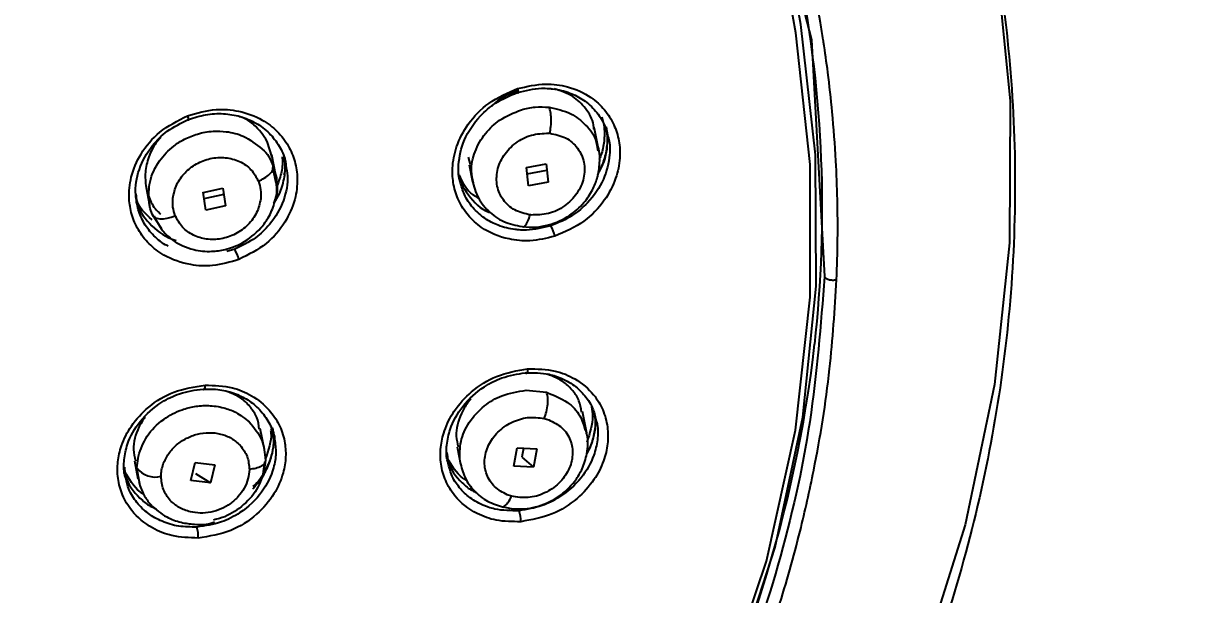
# Model space of a CAD drawing. Header units: millimetres. Extents: x 13235 to 13829, y -4257 to -3417.
# Drawn here: x 13462.45 to 13469.75, y -3762.68 to -3759.16 of the extents above; entities that cross this region are included whole.
import ezdxf

# ---------------------------------------------------------------- set-up
doc = ezdxf.new("R2010")
doc.units = ezdxf.units.MM
doc.header["$LTSCALE"] = 0.1
doc.layers.get('0').update_dxf_attribs({"lineweight": 15})
doc.layers.add('DIM', color=3, linetype='Continuous', lineweight=9)
doc.styles.add('ARIAL', font='arial.ttf')
doc.dimstyles.new('사본 ISO-25', dxfattribs={"dimtxt": 4, "dimasz": 3.5, "dimexe": 0.5, "dimexo": 0.625, "dimgap": 1.5, "dimtad": 1, "dimtih": 1, "dimtoh": 1, "dimdec": 1, "dimlfac": 4, "dimdsep": 46, "dimtxsty": 'ARIAL', "dimcen": 0, "dimclrd": 3, "dimclre": 3, "dimclrt": 3, "dimadec": 1, "dimazin": 0, "dimtfac": 1, "dimtdec": 1, "dimtmove": 0, "dimatfit": 3, "dimfxl": 1.25, "dimtfill": 1, "dimarcsym": 0})

# ---------------------------------------------------------------- blocks, each defined once
blk = doc.blocks.new('*D105')
at = {"layer": 'Defpoints', "color": 0, "transparency": 16777216}
for p in [(13444.4854, -3661.5441), (13548.0252, -4163.6001), (13562.3197, -4163.6001)]:
    blk.add_point(p, dxfattribs=at)
at = {"layer": 'DIM', "color": 3, "lineweight": -2, "transparency": 16777216}
for p, q in [((13445.1104, -3661.5441), (13562.8197, -3661.5441)), ((13562.3197, -3665.0441), (13562.3197, -3909.6312)), ((13562.3197, -4160.1001), (13562.3197, -3917.8754)), ((13548.6502, -4163.6001), (13562.8197, -4163.6001))]:
    blk.add_line(p, q, dxfattribs=at)
at = {"layer": 'DIM', "color": 3, "transparency": 16777216}
for points in [[(13561.7364, -3665.0441), (13562.903, -3665.0441), (13562.3197, -3661.5441)], [(13561.7364, -4160.1001), (13562.903, -4160.1001), (13562.3197, -4163.6001)]]:
    blk.add_solid(points, dxfattribs=at)
at = {"layer": 'DIM', "color": 3, "transparency": 16777216, "insert": (13562.3197, -3913.7533), "char_height": 4, "attachment_point": 5, "style": 'ARIAL', "bg_fill": 3, "box_fill_scale": 1.1, "bg_fill_color": 256, "bg_fill_true_color": 13158600, "bg_fill_transparency": 0}
blk.add_mtext('(2280)', dxfattribs=at)

msp = doc.modelspace()

# ---------------------------------------------------------------- linework, layer by layer
at = {"linetype": 'Continuous', "lineweight": 25}
for p, q in [((13467.2347, -3758.9736), (13467.3091, -3759.2644)), ((13467.3091, -3759.2644), (13467.3894, -3760.7237)), ((13465.9669, -3759.803), (13465.9715, -3759.8229)), ((13465.696, -3759.8402), (13465.6894, -3759.8397)), ((13465.9975, -3759.9468), (13465.9713, -3759.8129)), ((13463.9856, -3759.9866), (13463.955, -3759.8903)), ((13465.9835, -3759.9013), (13465.992, -3759.9478)), ((13464.0083, -3760.1012), (13463.9832, -3759.9727)), ((13465.1938, -3759.9881), (13465.2046, -3760.0327)), ((13465.5526, -3760.0521), (13465.6745, -3760.0285)), ((13465.6745, -3760.0285), (13465.686, -3760.1408)), ((13464.0093, -3760.1468), (13463.9886, -3760.0513)), ((13463.9916, -3760.0441), (13464.0107, -3760.1148)), ((13465.1994, -3760.0339), (13465.2199, -3760.1392)), ((13465.5643, -3760.1643), (13465.5528, -3760.0521)), ((13465.5567, -3760.0902), (13465.6784, -3760.0667)), ((13463.2076, -3760.1751), (13463.2287, -3760.2831)), ((13465.686, -3760.1408), (13465.5641, -3760.1643)), ((13463.5762, -3760.3142), (13463.5595, -3760.204)), ((13463.5596, -3760.2044), (13463.6815, -3760.1784)), ((13463.5652, -3760.2415), (13463.6891, -3760.2151)), ((13463.6813, -3760.178), (13463.698, -3760.2883)), ((13463.2335, -3760.3039), (13463.2263, -3760.269)), ((13463.2454, -3760.3397), (13463.2335, -3760.3039)), ((13463.6981, -3760.2882), (13463.5762, -3760.3142)), ((13463.3026, -3760.4276), (13463.2454, -3760.3397)), ((13463.257, -3760.3512), (13463.2602, -3760.358)), ((13463.7546, -3760.5548), (13463.7054, -3760.5683)), ((13465.5507, -3761.4247), (13465.6755, -3761.4372)), ((13465.9239, -3761.6897), (13465.8975, -3761.5547)), ((13465.662, -3761.5985), (13465.6897, -3761.6067)), ((13463.9373, -3761.7896), (13463.9119, -3761.6593)), ((13465.1253, -3761.774), (13465.1462, -3761.8812)), ((13465.475, -3761.8917), (13465.496, -3761.7795)), ((13465.4956, -3761.7795), (13465.6165, -3761.7854)), ((13463.1513, -3761.9037), (13463.1604, -3761.8303)), ((13465.5334, -3761.7813), (13465.523, -3761.8366)), ((13465.523, -3761.8366), (13465.5954, -3761.8977)), ((13465.6164, -3761.7853), (13465.5954, -3761.8977)), ((13463.136, -3761.8602), (13463.1575, -3761.9704)), ((13463.1719, -3762.0147), (13463.1513, -3761.9037)), ((13463.4842, -3761.9817), (13463.5106, -3761.8702)), ((13463.5105, -3761.8703), (13463.631, -3761.8835)), ((13463.631, -3761.8835), (13463.6047, -3761.995)), ((13463.9285, -3761.9418), (13463.9405, -3761.8648)), ((13463.9432, -3761.8546), (13463.9341, -3761.928)), ((13465.5955, -3761.8977), (13465.4747, -3761.8917)), ((13463.6047, -3761.995), (13463.4842, -3761.9817)), ((13463.513, -3761.937), (13463.6047, -3761.995)), ((13465.4606, -3762.0778), (13465.4337, -3762.0689))]:
    msp.add_line(p, q, dxfattribs=at)
at = {"linetype": 'Continuous', "lineweight": 25, "flags": 128}
for points in [[(13468.3862, -3758.4221), (13468.4473, -3758.774), (13468.5336, -3759.6417), (13468.5304, -3760.5161), (13468.4379, -3761.3896), (13468.2567, -3762.2546), (13467.9885, -3763.1037), (13467.6356, -3763.9294), (13467.201, -3764.7247), (13466.6886, -3765.4826), (13466.1026, -3766.1967), (13465.4483, -3766.8606), (13464.7312, -3767.4687), (13463.9577, -3768.0157)], [(13466.8311, -3763.1772), (13467.0859, -3762.3921), (13467.2557, -3761.5912), (13467.339, -3760.7819), (13467.3349, -3759.9722), (13467.2435, -3759.1698), (13467.2101, -3758.9867)], [(13458.4906, -3768.9608), (13459.3895, -3768.8685), (13460.2773, -3768.6955), (13461.1452, -3768.4437), (13461.9845, -3768.1154), (13462.7869, -3767.7139), (13463.5444, -3767.2433), (13464.2495, -3766.7082), (13464.8952, -3766.1139), (13465.475, -3765.4664), (13465.9832, -3764.772), (13466.4148, -3764.0377), (13466.7655, -3763.2707), (13467.0317, -3762.4788), (13467.2109, -3761.6697), (13467.3012, -3760.8515), (13467.3017, -3760.0323), (13467.2125, -3759.2203), (13467.1749, -3759.0122)], [(13465.4973, -3759.5646), (13465.4991, -3759.5727), (13465.5005, -3759.5797), (13465.5012, -3759.5855), (13465.5013, -3759.5897), (13465.5008, -3759.5922), (13465.4997, -3759.593), (13465.498, -3759.5919), (13465.4959, -3759.5891)], [(13463.4622, -3759.7325), (13463.4649, -3759.7404), (13463.4672, -3759.7472), (13463.4688, -3759.7527), (13463.4699, -3759.7567), (13463.4702, -3759.7591), (13463.4699, -3759.7597), (13463.4689, -3759.7585), (13463.4672, -3759.7557)], [(13463.2454, -3760.3397), (13463.2503, -3760.3504), (13463.2602, -3760.3587), (13463.2747, -3760.3644), (13463.293, -3760.3671), (13463.3144, -3760.3667), (13463.3379, -3760.3634), (13463.3625, -3760.3571), (13463.3872, -3760.3482)], [(13465.5596, -3761.2923), (13465.559, -3761.3006), (13465.5579, -3761.3079), (13465.5564, -3761.3137), (13465.5545, -3761.3179), (13465.5524, -3761.3203), (13465.5501, -3761.3209), (13465.5476, -3761.3195), (13465.5452, -3761.3163)], [(13463.5709, -3761.3929), (13463.5703, -3761.4012), (13463.5694, -3761.4084), (13463.5681, -3761.4142), (13463.5665, -3761.4184), (13463.5647, -3761.4208), (13463.5628, -3761.4213), (13463.5607, -3761.42), (13463.5587, -3761.4168)]]:
    msp.add_lwpolyline(points, dxfattribs=at)
at = {"linetype": 'Continuous', "lineweight": 25}
for centre, radius, start, end in [((13459.8575, -3760.3018), 7.5184, 353.59292, 11.02694), ((13465.4717, -3760.533), 0.2622, 12.83668, 27.8194), ((13463.1876, -3760.8233), 0.6274, 19.10732, 25.33181), ((13459.3934, -3760.2312), 7.9874, 331.26803, 353.46085), ((13463.2649, -3761.816), 0.1435, 217.64438, 284.14876), ((13465.3717, -3762.223), 0.1461, 355.29893, 22.41734), ((13463.3563, -3762.3225), 0.1728, 355.59055, 18.39382)]:
    msp.add_arc(centre, radius, start, end, dxfattribs=at)
for points, knots in [([(13458.6223, -3751.1134), (13459.0734, -3751.1289), (13459.9835, -3751.1602), (13461.4299, -3751.436), (13462.9389, -3751.9375), (13464.4196, -3752.7205), (13465.7373, -3753.7323), (13466.8307, -3754.9264), (13467.6887, -3756.2911), (13468.2715, -3757.7628), (13468.573, -3759.3263), (13468.5795, -3760.9096), (13468.2906, -3762.4955), (13467.72, -3764.0119), (13466.8734, -3765.442), (13465.79, -3766.7204), (13464.4809, -3767.8323), (13463.0067, -3768.7289), (13461.3832, -3769.3954), (13459.6451, -3769.8351), (13458.4405, -3769.8919), (13457.8264, -3769.9208)], [0, 0, 0, 0, 0.041773, 0.084286, 0.13721, 0.19167, 0.244595, 0.299054, 0.351979, 0.406439, 0.459364, 0.513823, 0.566748, 0.621208, 0.674132, 0.728592, 0.781517, 0.835976, 0.888901, 0.94336, 1, 1, 1, 1]), ([(13467.384, -3759.2786), (13467.3833, -3759.2737), (13467.3772, -3759.2339), (13467.3555, -3759.1003), (13467.3232, -3758.9288), (13467.283, -3758.7439), (13467.2483, -3758.5978), (13467.206, -3758.4347), (13467.1548, -3758.2549), (13467.0934, -3758.059), (13467.0278, -3757.8688), (13466.9383, -3757.6299), (13466.7991, -3757.2958), (13466.5851, -3756.8578), (13466.3347, -3756.4262), (13466.077, -3756.0381), (13465.8106, -3755.68), (13465.5237, -3755.3381), (13465.2229, -3755.0174), (13464.9155, -3754.7213), (13464.5753, -3754.4267), (13464.2124, -3754.1458), (13463.8392, -3753.8875), (13463.4661, -3753.6564), (13463.0157, -3753.4066), (13462.524, -3753.1722), (13462.0355, -3752.9774), (13461.5656, -3752.8164), (13461.1129, -3752.6838), (13460.7692, -3752.6104), (13460.6222, -3752.579)], [0, 0, 0, 0, 0.001503, 0.012329, 0.041497, 0.054963, 0.070301, 0.087509, 0.106589, 0.127541, 0.150364, 0.168126, 0.205515, 0.260848, 0.316464, 0.35682, 0.401597, 0.450794, 0.490525, 0.532749, 0.577464, 0.623427, 0.667559, 0.710077, 0.75098, 0.816516, 0.866567, 0.901127, 0.957715, 1, 1, 1, 1]), ([(13467.4641, -3760.7428), (13467.4669, -3760.6596), (13467.4723, -3760.495), (13467.4702, -3760.2506), (13467.4602, -3759.9888), (13467.4405, -3759.7274), (13467.4138, -3759.4836), (13467.393, -3759.3407), (13467.384, -3759.2786)], [0, 0, 0, 0, 0.169505, 0.335665, 0.498482, 0.704434, 0.871607, 1, 1, 1, 1]), ([(13465.7273, -3760.4747), (13465.6761, -3760.487), (13465.5811, -3760.5096), (13465.4224, -3760.4947), (13465.2891, -3760.4391), (13465.1899, -3760.3491), (13465.1317, -3760.2583), (13465.0997, -3760.1587), (13465.092, -3760.0457), (13465.1168, -3759.9161), (13465.1903, -3759.7753), (13465.3182, -3759.6417), (13465.4357, -3759.5911), (13465.4973, -3759.5646)], [0, 0, 0, 0, 0.095996, 0.177913, 0.298894, 0.374666, 0.447729, 0.518075, 0.585697, 0.672417, 0.770398, 0.879589, 1, 1, 1, 1]), ([(13465.1434, -3760.1365), (13465.1426, -3760.1339), (13465.1319, -3760.1024), (13465.1316, -3760.0151), (13465.1614, -3759.8748), (13465.2501, -3759.7439), (13465.3656, -3759.6437), (13465.4494, -3759.6086), (13465.4959, -3759.5891)], [0, 0, 0, 0, 0.012573, 0.15325, 0.382791, 0.629767, 0.794644, 1, 1, 1, 1]), ([(13465.498, -3759.5783), (13465.4477, -3759.5978), (13465.3871, -3759.6213), (13465.3441, -3759.6678), (13465.3367, -3759.6757)], [0, 0, 0, 0, 0.829444, 1, 1, 1, 1]), ([(13465.4959, -3759.5891), (13465.5459, -3759.5768), (13465.6109, -3759.561), (13465.6833, -3759.563), (13465.7428, -3759.5683), (13465.8182, -3759.5868), (13465.9087, -3759.6339), (13465.9812, -3759.6998), (13466.0345, -3759.7805), (13466.0502, -3759.8416), (13466.0576, -3759.8706)], [0, 0, 0, 0, 0.201159, 0.260848, 0.293028, 0.445835, 0.580687, 0.727499, 0.870339, 1, 1, 1, 1]), ([(13465.4973, -3759.5646), (13465.5554, -3759.5514), (13465.6598, -3759.5276), (13465.8173, -3759.55), (13465.9424, -3759.6062), (13466.036, -3759.6917), (13466.0942, -3759.7839), (13466.1262, -3759.8858), (13466.1321, -3759.9985), (13466.1062, -3760.1257), (13466.0345, -3760.2628), (13465.9079, -3760.3966), (13465.7897, -3760.4477), (13465.7273, -3760.4747)], [0, 0, 0, 0, 0.108634, 0.194831, 0.299323, 0.375934, 0.450142, 0.520765, 0.591343, 0.67352, 0.769042, 0.877862, 1, 1, 1, 1]), ([(13465.968, -3759.8143), (13465.9674, -3759.8057), (13465.9641, -3759.7584), (13465.9201, -3759.6859), (13465.8393, -3759.6042), (13465.7634, -3759.5788), (13465.7232, -3759.5653)], [0, 0, 0, 0, 0.068584, 0.376858, 0.670371, 1, 1, 1, 1]), ([(13463.7804, -3760.6179), (13463.7264, -3760.6339), (13463.6279, -3760.663), (13463.4658, -3760.6545), (13463.3294, -3760.6065), (13463.2237, -3760.5252), (13463.157, -3760.4386), (13463.1164, -3760.3433), (13463.0981, -3760.2333), (13463.1106, -3760.1042), (13463.1718, -3759.9599), (13463.2885, -3759.8198), (13463.4025, -3759.7625), (13463.4622, -3759.7325)], [0, 0, 0, 0, 0.10183, 0.185756, 0.299282, 0.376121, 0.449336, 0.518921, 0.584868, 0.672574, 0.771018, 0.880155, 1, 1, 1, 1]), ([(13463.4622, -3759.7325), (13463.5212, -3759.7155), (13463.6265, -3759.6852), (13463.7877, -3759.6992), (13463.917, -3759.7473), (13464.0191, -3759.8249), (13464.0865, -3759.9133), (13464.1285, -3760.013), (13464.1448, -3760.1258), (13464.1292, -3760.2551), (13464.0669, -3760.3957), (13463.9512, -3760.5323), (13463.8391, -3760.5885), (13463.7804, -3760.6179)], [0, 0, 0, 0, 0.111002, 0.1978761, 0.2985971, 0.3747821, 0.4510727, 0.5219089, 0.5927112, 0.6783861, 0.7748342, 0.8820289, 1, 1, 1, 1]), ([(13463.4672, -3759.7557), (13463.5029, -3759.7441), (13463.5741, -3759.721), (13463.6843, -3759.7159), (13463.7902, -3759.733), (13463.8873, -3759.774), (13463.9699, -3759.8363), (13464.0299, -3759.9162), (13464.063, -3759.9848), (13464.068, -3760.0268), (13464.0692, -3760.0364)], [0, 0, 0, 0, 0.138111, 0.276231, 0.411837, 0.549913, 0.690853, 0.827732, 0.960662, 1, 1, 1, 1]), ([(13463.955, -3759.8903), (13463.93, -3759.8535), (13463.8915, -3759.7966), (13463.8235, -3759.7506), (13463.7891, -3759.7388), (13463.7786, -3759.7352)], [0, 0, 0, 0, 0.560292, 0.866275, 1, 1, 1, 1]), ([(13465.2269, -3760.1483), (13465.2209, -3760.1233), (13465.206, -3760.0604), (13465.2303, -3759.9505), (13465.2916, -3759.842), (13465.3902, -3759.7473), (13465.4742, -3759.7137), (13465.5208, -3759.695)], [0, 0, 0, 0, 0.137645, 0.346651, 0.567088, 0.759414, 1, 1, 1, 1]), ([(13465.5208, -3759.695), (13465.5492, -3759.6881), (13465.6061, -3759.6745), (13465.663, -3759.678), (13465.6914, -3759.6797)], [0, 0, 0, 0, 0.499996, 1, 1, 1, 1]), ([(13465.696, -3759.8402), (13465.6985, -3759.8262), (13465.7038, -3759.7967), (13465.7054, -3759.7488), (13465.7016, -3759.7056), (13465.6948, -3759.6882), (13465.6914, -3759.6797)], [0, 0, 0, 0, 0.2328691, 0.488867, 0.7510531, 1, 1, 1, 1]), ([(13465.6914, -3759.6797), (13465.738, -3759.6898), (13465.8245, -3759.7085), (13465.9217, -3759.7881), (13465.9755, -3759.8551), (13465.983, -3759.8984), (13465.9835, -3759.9013)], [0, 0, 0, 0, 0.3505212, 0.6510981, 0.9763955, 1, 1, 1, 1]), ([(13466.0166, -3759.7379), (13466.0224, -3759.7598), (13466.0352, -3759.8087), (13466.0324, -3759.8898), (13466.021, -3759.9573), (13466.0043, -3759.9935), (13466.0003, -3760.0022)], [0, 0, 0, 0, 0.257177, 0.577108, 0.897814, 1, 1, 1, 1]), ([(13463.159, -3760.3102), (13463.1524, -3760.2803), (13463.1347, -3760.2001), (13463.1569, -3760.0592), (13463.2323, -3759.9243), (13463.3395, -3759.8179), (13463.4226, -3759.7774), (13463.4672, -3759.7557)], [0, 0, 0, 0, 0.141122, 0.378266, 0.618817, 0.795179, 1, 1, 1, 1]), ([(13465.9913, -3760.0959), (13466.0048, -3760.0692), (13466.0325, -3760.0144), (13466.0509, -3759.9267), (13466.0548, -3759.8535), (13466.0454, -3759.8132), (13466.0424, -3759.8005)], [0, 0, 0, 0, 0.2804907, 0.5759551, 0.866489, 1, 1, 1, 1]), ([(13466.0446, -3759.8), (13466.0483, -3759.8388), (13466.0564, -3759.9239), (13466.0296, -3760.0268), (13465.9964, -3760.0778), (13465.9935, -3760.0822)], [0, 0, 0, 0, 0.433448, 0.950889, 1, 1, 1, 1]), ([(13463.298, -3759.8671), (13463.2904, -3759.8749), (13463.2598, -3759.9061), (13463.2259, -3759.9755), (13463.1986, -3760.0682), (13463.2031, -3760.1307), (13463.2053, -3760.1616)], [0, 0, 0, 0, 0.097704, 0.391564, 0.699391, 1, 1, 1, 1]), ([(13463.2263, -3760.269), (13463.2247, -3760.2254), (13463.2215, -3760.1362), (13463.2809, -3760.0119), (13463.3624, -3759.9265), (13463.4453, -3759.8736), (13463.5274, -3759.8404), (13463.616, -3759.8248), (13463.7125, -3759.8282), (13463.8223, -3759.8557), (13463.8855, -3759.9074), (13463.9215, -3759.9369)], [0, 0, 0, 0, 0.138234, 0.283199, 0.408352, 0.484175, 0.568686, 0.664622, 0.7443, 0.854485, 1, 1, 1, 1]), ([(13465.5745, -3760.3434), (13465.5416, -3760.3357), (13465.4765, -3760.3203), (13465.4045, -3760.2543), (13465.3659, -3760.1673), (13465.3673, -3760.0687), (13465.4082, -3759.9737), (13465.4827, -3759.8962), (13465.582, -3759.844), (13465.6534, -3759.8411), (13465.6894, -3759.8397)], [0, 0, 0, 0, 0.1252615, 0.2486469, 0.3721478, 0.4958125, 0.6191131, 0.7432057, 0.8705671, 1, 1, 1, 1]), ([(13465.696, -3759.8402), (13465.73, -3759.8473), (13465.7977, -3759.8613), (13465.8728, -3759.928), (13465.9128, -3760.0167), (13465.9112, -3760.1174), (13465.8682, -3760.2146), (13465.7903, -3760.2927), (13465.6883, -3760.3429), (13465.6167, -3760.3437), (13465.5809, -3760.3441)], [0, 0, 0, 0, 0.126075, 0.250713, 0.374166, 0.497369, 0.621398, 0.746857, 0.873516, 1, 1, 1, 1]), ([(13466.0576, -3759.8706), (13466.0583, -3759.8727), (13466.0685, -3759.9044), (13466.067, -3759.9912), (13466.0353, -3760.1304), (13465.9464, -3760.2588), (13465.8319, -3760.357), (13465.7493, -3760.3915), (13465.7035, -3760.4106)], [0, 0, 0, 0, 0.010078, 0.154961, 0.384056, 0.630731, 0.795336, 1, 1, 1, 1]), ([(13463.9215, -3759.9369), (13463.922, -3759.9372), (13463.9583, -3759.962), (13463.975, -3760.0033), (13463.9916, -3760.0441)], [0, 0, 0, 0, 0.013907, 1, 1, 1, 1]), ([(13465.5283, -3760.4154), (13465.5556, -3760.4175), (13465.6086, -3760.4215), (13465.7089, -3760.4036), (13465.8149, -3760.356), (13465.9053, -3760.2757), (13465.9598, -3760.1942), (13465.9931, -3760.111), (13466.0059, -3760.0169), (13466.0047, -3759.9403), (13465.9849, -3759.9046), (13465.9832, -3759.9016)], [0, 0, 0, 0, 0.102862, 0.199704, 0.371561, 0.515503, 0.631887, 0.730561, 0.8474, 0.987285, 1, 1, 1, 1]), ([(13463.3728, -3760.2403), (13463.3789, -3760.2117), (13463.3909, -3760.1553), (13463.4444, -3760.0813), (13463.5164, -3760.0252), (13463.6036, -3759.9916), (13463.6973, -3759.9855), (13463.7857, -3760.0096), (13463.8596, -3760.0603), (13463.8865, -3760.1106), (13463.8999, -3760.1357)], [0, 0, 0, 0, 0.125392, 0.247118, 0.36741, 0.489931, 0.617011, 0.745334, 0.872976, 1, 1, 1, 1]), ([(13463.9978, -3760.2712), (13464.0091, -3760.2524), (13464.0375, -3760.2049), (13464.0606, -3760.1215), (13464.0697, -3760.0374), (13464.0598, -3759.9877), (13464.0559, -3759.968)], [0, 0, 0, 0, 0.1991747, 0.5026681, 0.8035381, 1, 1, 1, 1]), ([(13464.0463, -3759.9851), (13464.047, -3759.9906), (13464.0514, -3760.0244), (13464.0423, -3760.0891), (13464.0222, -3760.1454), (13464.0122, -3760.1736)], [0, 0, 0, 0, 0.0874511, 0.5432563, 1, 1, 1, 1]), ([(13464.0598, -3759.993), (13464.0644, -3760.0176), (13464.0705, -3760.0506), (13464.0601, -3760.0871), (13464.0574, -3760.0964)], [0, 0, 0, 0, 0.744145, 1, 1, 1, 1]), ([(13464.0692, -3760.0364), (13464.0732, -3760.058), (13464.0864, -3760.1287), (13464.0615, -3760.2596), (13463.9858, -3760.391), (13463.8789, -3760.4945), (13463.7986, -3760.5335), (13463.7546, -3760.5548)], [0, 0, 0, 0, 0.107132, 0.3504879, 0.6099244, 0.7863586, 1, 1, 1, 1]), ([(13463.8999, -3760.1357), (13463.9126, -3760.1297), (13463.9391, -3760.1172), (13463.9707, -3760.0923), (13463.9912, -3760.0661), (13463.9914, -3760.0513), (13463.9916, -3760.0441)], [0, 0, 0, 0, 0.233277, 0.488311, 0.749782, 1, 1, 1, 1]), ([(13465.1311, -3760.0701), (13465.1311, -3760.073), (13465.1311, -3760.1293), (13465.1951, -3760.2233), (13465.2677, -3760.3116), (13465.3254, -3760.3269), (13465.3275, -3760.3275)], [0, 0, 0, 0, 0.0248588, 0.485469, 0.9816436, 1, 1, 1, 1]), ([(13465.2583, -3760.2412), (13465.2389, -3760.2298), (13465.1826, -3760.1968), (13465.1569, -3760.1372), (13465.1401, -3760.0982)], [0, 0, 0, 0, 0.344926, 1, 1, 1, 1]), ([(13463.2053, -3760.1616), (13463.2122, -3760.19), (13463.2262, -3760.2475), (13463.261, -3760.3074), (13463.2906, -3760.3324), (13463.2973, -3760.338)], [0, 0, 0, 0, 0.4315874, 0.8728391, 1, 1, 1, 1]), ([(13463.2609, -3760.3591), (13463.2758, -3760.3874), (13463.3039, -3760.4406), (13463.3838, -3760.5135), (13463.4882, -3760.5615), (13463.6024, -3760.572), (13463.7036, -3760.5576), (13463.8121, -3760.5162), (13463.906, -3760.4418), (13463.9713, -3760.35), (13464.0049, -3760.2601), (13464.019, -3760.188), (13464.0103, -3760.151), (13464.0093, -3760.1468)], [0, 0, 0, 0, 0.092865, 0.174779, 0.308706, 0.409881, 0.485211, 0.584081, 0.71857, 0.799295, 0.88888, 0.987457, 1, 1, 1, 1]), ([(13463.8999, -3760.1357), (13463.9056, -3760.1531), (13463.9169, -3760.1878), (13463.9152, -3760.2251), (13463.9143, -3760.2437)], [0, 0, 0, 0, 0.499962, 1, 1, 1, 1]), ([(13464.0107, -3760.1148), (13464.0156, -3760.1591), (13464.0216, -3760.2126), (13463.9973, -3760.2617), (13463.9932, -3760.2702)], [0, 0, 0, 0, 0.828537, 1, 1, 1, 1]), ([(13465.7035, -3760.4106), (13465.6529, -3760.423), (13465.5872, -3760.439), (13465.514, -3760.4367), (13465.4549, -3760.4311), (13465.3805, -3760.4125), (13465.2913, -3760.3661), (13465.2198, -3760.3016), (13465.1671, -3760.2233), (13465.151, -3760.1643), (13465.1434, -3760.1365)], [0, 0, 0, 0, 0.205496, 0.266608, 0.2997, 0.451697, 0.586277, 0.732156, 0.874004, 1, 1, 1, 1]), ([(13465.2182, -3760.1296), (13465.2283, -3760.1671), (13465.2485, -3760.242), (13465.3239, -3760.3322), (13465.4232, -3760.3972), (13465.5018, -3760.4107), (13465.541, -3760.4174)], [0, 0, 0, 0, 0.251496, 0.50236, 0.751662, 1, 1, 1, 1]), ([(13463.2442, -3760.374), (13463.203, -3760.336), (13463.1575, -3760.2939), (13463.1456, -3760.236), (13463.1445, -3760.2305)], [0, 0, 0, 0, 0.9041517, 1, 1, 1, 1]), ([(13463.1454, -3760.2132), (13463.1465, -3760.2291), (13463.151, -3760.2982), (13463.2263, -3760.4028), (13463.3196, -3760.479), (13463.3843, -3760.498), (13463.3924, -3760.5004)], [0, 0, 0, 0, 0.118205, 0.512125, 0.939117, 1, 1, 1, 1]), ([(13463.3872, -3760.3482), (13463.3815, -3760.3309), (13463.3702, -3760.2962), (13463.3719, -3760.2589), (13463.3728, -3760.2403)], [0, 0, 0, 0, 0.499962, 1, 1, 1, 1]), ([(13463.9143, -3760.2437), (13463.9081, -3760.2727), (13463.8956, -3760.3309), (13463.8386, -3760.4075), (13463.7611, -3760.4645), (13463.6708, -3760.4948), (13463.5796, -3760.4968), (13463.4967, -3760.4715), (13463.4265, -3760.4221), (13463.4004, -3760.3731), (13463.3872, -3760.3482)], [0, 0, 0, 0, 0.12707, 0.254778, 0.383158, 0.509833, 0.632002, 0.752274, 0.874295, 1, 1, 1, 1]), ([(13463.343, -3760.5355), (13463.341, -3760.5346), (13463.307, -3760.5205), (13463.2551, -3760.4739), (13463.1924, -3760.3994), (13463.17, -3760.3396), (13463.159, -3760.3102)], [0, 0, 0, 0, 0.021494, 0.357399, 0.683484, 1, 1, 1, 1]), ([(13465.5338, -3760.4162), (13465.5345, -3760.4162), (13465.538, -3760.416), (13465.5448, -3760.4102), (13465.5535, -3760.3987), (13465.5642, -3760.3783), (13465.5704, -3760.3571), (13465.5745, -3760.3434)], [0, 0, 0, 0, 0.048779, 0.250052, 0.449925, 0.644056, 1, 1, 1, 1]), ([(13465.5809, -3760.3441), (13465.5798, -3760.344), (13465.5777, -3760.3438), (13465.5755, -3760.3435), (13465.5745, -3760.3434)], [0, 0, 0, 0, 0.500272, 1, 1, 1, 1]), ([(13457.9143, -3769.1133), (13458.1379, -3769.1089), (13458.6293, -3769.0992), (13459.3304, -3769.0213), (13460.0267, -3768.8978), (13460.7231, -3768.7269), (13461.5072, -3768.4719), (13462.3432, -3768.1149), (13463.1342, -3767.6853), (13463.8677, -3767.199), (13464.5375, -3766.6641), (13465.1666, -3766.0565), (13465.6663, -3765.4731), (13466.082, -3764.9007), (13466.4052, -3764.3803), (13466.6723, -3763.8695), (13466.9066, -3763.3425), (13467.0936, -3762.8264), (13467.2345, -3762.328), (13467.344, -3761.8367), (13467.4276, -3761.3193), (13467.4525, -3760.9264), (13467.4641, -3760.7428)], [0, 0, 0, 0, 0.0464086, 0.1019943, 0.1457751, 0.1926353, 0.2502527, 0.3164034, 0.3813084, 0.4380493, 0.5012503, 0.5626126, 0.6246974, 0.6667243, 0.7164237, 0.7588041, 0.7939083, 0.8444623, 0.8813604, 0.9103249, 0.9580831, 1, 1, 1, 1]), ([(13467.3894, -3760.7237), (13467.39, -3760.7255), (13467.3914, -3760.7292), (13467.3976, -3760.7343), (13467.4059, -3760.7385), (13467.4158, -3760.7417), (13467.427, -3760.7439), (13467.4393, -3760.745), (13467.4523, -3760.7448), (13467.4602, -3760.7435), (13467.4641, -3760.7428)], [0, 0, 0, 0, 0.130507, 0.259998, 0.384306, 0.500193, 0.615882, 0.740045, 0.869469, 1, 1, 1, 1]), ([(13465.5173, -3762.2349), (13465.466, -3762.2347), (13465.3709, -3762.2343), (13465.2268, -3762.1821), (13465.118, -3762.0962), (13465.0507, -3761.9849), (13465.022, -3761.8824), (13465.0203, -3761.7776), (13465.0451, -3761.6655), (13465.1048, -3761.545), (13465.2133, -3761.4251), (13465.3706, -3761.325), (13465.4946, -3761.3036), (13465.5596, -3761.2923)], [0, 0, 0, 0, 0.0960003, 0.177925, 0.298931, 0.3747016, 0.4477708, 0.5181301, 0.5857712, 0.67247, 0.7704316, 0.8796047, 1, 1, 1, 1]), ([(13465.0704, -3761.8756), (13465.0682, -3761.8686), (13465.057, -3761.833), (13465.059, -3761.761), (13465.0818, -3761.6471), (13465.1539, -3761.5155), (13465.2723, -3761.409), (13465.4084, -3761.3387), (13465.4964, -3761.3243), (13465.5452, -3761.3163)], [0, 0, 0, 0, 0.0295843, 0.1507824, 0.2758398, 0.4721507, 0.6833754, 0.82438, 1, 1, 1, 1]), ([(13465.5596, -3761.2923), (13465.6177, -3761.2932), (13465.7219, -3761.2948), (13465.8628, -3761.3539), (13465.9632, -3761.4382), (13466.0271, -3761.5435), (13466.0552, -3761.6474), (13466.0564, -3761.7549), (13466.03, -3761.8664), (13465.9699, -3761.9843), (13465.8642, -3762.101), (13465.708, -3762.2015), (13465.5833, -3762.2234), (13465.5173, -3762.2349)], [0, 0, 0, 0, 0.1086369, 0.19484, 0.2993489, 0.3748055, 0.4502098, 0.5208359, 0.5914169, 0.673582, 0.7690879, 0.877887, 1, 1, 1, 1]), ([(13465.5452, -3761.3163), (13465.5953, -3761.3163), (13465.6604, -3761.3162), (13465.7272, -3761.3353), (13465.7811, -3761.3546), (13465.8464, -3761.3906), (13465.9167, -3761.4583), (13465.9647, -3761.5332), (13465.9774, -3761.5904), (13465.983, -3761.6151)], [0, 0, 0, 0, 0.239542, 0.310626, 0.348954, 0.530926, 0.691516, 0.866343, 1, 1, 1, 1]), ([(13465.8911, -3761.5596), (13465.8878, -3761.5354), (13465.8812, -3761.487), (13465.8395, -3761.4268), (13465.779, -3761.3642), (13465.7175, -3761.3401), (13465.6804, -3761.3255)], [0, 0, 0, 0, 0.216784, 0.432009, 0.657495, 1, 1, 1, 1]), ([(13463.5286, -3762.3357), (13463.4738, -3762.3341), (13463.3737, -3762.3312), (13463.2301, -3762.2724), (13463.1245, -3762.1842), (13463.0592, -3762.0738), (13463.031, -3761.9703), (13463.0299, -3761.8667), (13463.0545, -3761.7561), (13463.1141, -3761.6371), (13463.2233, -3761.5189), (13463.3812, -3761.4218), (13463.5057, -3761.4028), (13463.5709, -3761.3929)], [0, 0, 0, 0, 0.10187, 0.185789, 0.299164, 0.376111, 0.44943, 0.519115, 0.585159, 0.672734, 0.771086, 0.88017, 1, 1, 1, 1]), ([(13463.5709, -3761.3929), (13463.6285, -3761.3948), (13463.7308, -3761.3983), (13463.8665, -3761.4564), (13463.9645, -3761.5354), (13464.0309, -3761.6339), (13464.064, -3761.7332), (13464.0717, -3761.835), (13464.0541, -3761.9465), (13463.9995, -3762.0717), (13463.8905, -3762.1988), (13463.7275, -3762.3044), (13463.597, -3762.325), (13463.5286, -3762.3357)], [0, 0, 0, 0, 0.1068171, 0.1900325, 0.2851037, 0.3592953, 0.4335676, 0.5001233, 0.5665793, 0.6576897, 0.7603182, 0.8744114, 1, 1, 1, 1]), ([(13463.082, -3761.9662), (13463.0798, -3761.959), (13463.0687, -3761.9232), (13463.0705, -3761.8516), (13463.0931, -3761.7383), (13463.165, -3761.6084), (13463.2842, -3761.5037), (13463.4212, -3761.4361), (13463.51, -3761.4236), (13463.5587, -3761.4168)], [0, 0, 0, 0, 0.030071, 0.150543, 0.275422, 0.472815, 0.683248, 0.826099, 1, 1, 1, 1]), ([(13463.5587, -3761.4168), (13463.5935, -3761.4168), (13463.6632, -3761.4168), (13463.7607, -3761.4435), (13463.8472, -3761.4883), (13463.9201, -3761.5518), (13463.9712, -3761.6312), (13463.9976, -3761.6915), (13464.0001, -3761.724), (13464.0002, -3761.7252)], [0, 0, 0, 0, 0.165579, 0.331175, 0.493641, 0.658904, 0.82928, 0.994069, 1, 1, 1, 1]), ([(13463.9054, -3761.6639), (13463.902, -3761.6395), (13463.8953, -3761.5908), (13463.8532, -3761.5295), (13463.798, -3761.4703), (13463.7436, -3761.4473), (13463.7139, -3761.4348)], [0, 0, 0, 0, 0.233255, 0.464681, 0.70765, 1, 1, 1, 1]), ([(13465.2101, -3761.4782), (13465.2031, -3761.4861), (13465.1788, -3761.5136), (13465.1395, -3761.5891), (13465.1097, -3761.6857), (13465.1267, -3761.7509), (13465.1323, -3761.7726)], [0, 0, 0, 0, 0.093183, 0.32537, 0.775398, 1, 1, 1, 1]), ([(13465.143, -3761.8623), (13465.1419, -3761.8215), (13465.1397, -3761.7399), (13465.1946, -3761.6183), (13465.2841, -3761.5207), (13465.4071, -3761.4462), (13465.4994, -3761.4324), (13465.5507, -3761.4247)], [0, 0, 0, 0, 0.196146, 0.391297, 0.596345, 0.775574, 1, 1, 1, 1]), ([(13465.662, -3761.5985), (13465.6668, -3761.5848), (13465.6767, -3761.556), (13465.6831, -3761.5161), (13465.6845, -3761.4864), (13465.6833, -3761.4595), (13465.6786, -3761.446), (13465.6755, -3761.4372)], [0, 0, 0, 0, 0.2328936, 0.4889962, 0.6211664, 0.7521897, 1, 1, 1, 1]), ([(13465.6755, -3761.4372), (13465.7208, -3761.4548), (13465.8033, -3761.4869), (13465.8857, -3761.5739), (13465.9055, -3761.6402), (13465.9145, -3761.6704)], [0, 0, 0, 0, 0.3986668, 0.7261444, 1, 1, 1, 1]), ([(13463.1604, -3761.8303), (13463.1752, -3761.7883), (13463.2057, -3761.7023), (13463.3065, -3761.6024), (13463.4128, -3761.5464), (13463.5082, -3761.5219), (13463.5958, -3761.5158), (13463.6821, -3761.5287), (13463.7703, -3761.5611), (13463.817, -3761.5985), (13463.8441, -3761.6202)], [0, 0, 0, 0, 0.1617758, 0.3314265, 0.4778938, 0.5666293, 0.6655307, 0.7778037, 0.871051, 1, 1, 1, 1]), ([(13465.9245, -3761.8149), (13465.9315, -3761.8027), (13465.9538, -3761.7639), (13465.9717, -3761.6939), (13465.9842, -3761.6135), (13465.9696, -3761.5673), (13465.9632, -3761.5469)], [0, 0, 0, 0, 0.14256, 0.453034, 0.758814, 1, 1, 1, 1]), ([(13465.9531, -3761.5262), (13465.9561, -3761.5453), (13465.9672, -3761.6165), (13465.9427, -3761.6901), (13465.9248, -3761.7439)], [0, 0, 0, 0, 0.267925, 1, 1, 1, 1]), ([(13463.2, -3761.591), (13463.1873, -3761.6112), (13463.1484, -3761.6729), (13463.1209, -3761.7696), (13463.1373, -3761.8362), (13463.1429, -3761.859)], [0, 0, 0, 0, 0.242448, 0.740527, 1, 1, 1, 1]), ([(13463.8441, -3761.6202), (13463.8739, -3761.6557), (13463.9313, -3761.7239), (13463.9393, -3761.8122), (13463.9432, -3761.8546)], [0, 0, 0, 0, 0.5198486, 1, 1, 1, 1]), ([(13465.4337, -3762.0689), (13465.406, -3762.0541), (13465.3509, -3762.0246), (13465.3021, -3761.9464), (13465.2882, -3761.8556), (13465.313, -3761.7617), (13465.3725, -3761.6788), (13465.4583, -3761.6185), (13465.561, -3761.5858), (13465.6281, -3761.5942), (13465.662, -3761.5985)], [0, 0, 0, 0, 0.12521, 0.248745, 0.372534, 0.496594, 0.620179, 0.744042, 0.870525, 1, 1, 1, 1]), ([(13465.6897, -3761.6067), (13465.7187, -3761.6212), (13465.7765, -3761.6499), (13465.828, -3761.7295), (13465.8427, -3761.8222), (13465.8174, -3761.9178), (13465.7557, -3762.0024), (13465.6666, -3762.063), (13465.5614, -3762.0937), (13465.4942, -3762.0831), (13465.4606, -3762.0778)], [0, 0, 0, 0, 0.126117, 0.250838, 0.374368, 0.497567, 0.621469, 0.746731, 0.873258, 1, 1, 1, 1]), ([(13465.983, -3761.6151), (13465.9849, -3761.6217), (13465.9959, -3761.6582), (13465.9921, -3761.7304), (13465.967, -3761.8439), (13465.8939, -3761.9727), (13465.7761, -3762.0768), (13465.6415, -3762.1453), (13465.5548, -3762.1594), (13465.5067, -3762.1672)], [0, 0, 0, 0, 0.027925, 0.154847, 0.278571, 0.474156, 0.684752, 0.825278, 1, 1, 1, 1]), ([(13465.9738, -3761.5911), (13465.9757, -3761.6085), (13465.9799, -3761.648), (13465.9628, -3761.722), (13465.9456, -3761.779), (13465.9257, -3761.8076), (13465.9245, -3761.8093)], [0, 0, 0, 0, 0.259772, 0.5883, 0.974932, 1, 1, 1, 1]), ([(13463.3138, -3761.879), (13463.3236, -3761.8572), (13463.343, -3761.8139), (13463.3938, -3761.7597), (13463.4547, -3761.7185), (13463.5234, -3761.6926), (13463.5962, -3761.6831), (13463.6685, -3761.6916), (13463.7361, -3761.7176), (13463.7703, -3761.7485), (13463.7874, -3761.764)], [0, 0, 0, 0, 0.127227, 0.251982, 0.373859, 0.494632, 0.616765, 0.742288, 0.871152, 1, 1, 1, 1]), ([(13463.8647, -3762.0327), (13463.8826, -3762.0127), (13463.9216, -3761.9691), (13463.9631, -3761.8913), (13463.9885, -3761.8065), (13464.0001, -3761.7261), (13463.9855, -3761.6795), (13463.9792, -3761.6593)], [0, 0, 0, 0, 0.184935, 0.404442, 0.621211, 0.83546, 1, 1, 1, 1]), ([(13463.9873, -3761.6569), (13463.9912, -3761.6895), (13463.9978, -3761.744), (13463.9808, -3761.8344), (13463.945, -3761.919), (13463.9057, -3761.9851), (13463.8715, -3762.0145), (13463.8666, -3762.0188)], [0, 0, 0, 0, 0.283692, 0.474161, 0.698051, 0.956052, 1, 1, 1, 1]), ([(13463.9755, -3761.6727), (13463.9761, -3761.6776), (13463.9835, -3761.7354), (13463.9619, -3761.7945), (13463.9421, -3761.8487)], [0, 0, 0, 0, 0.084538, 1, 1, 1, 1]), ([(13465.399, -3762.1418), (13465.4254, -3762.1476), (13465.4765, -3762.1588), (13465.5771, -3762.1548), (13465.6877, -3762.1224), (13465.7882, -3762.0559), (13465.8544, -3761.9834), (13465.9005, -3761.9051), (13465.9304, -3761.8094), (13465.9344, -3761.7252), (13465.9202, -3761.6786), (13465.9176, -3761.6699)], [0, 0, 0, 0, 0.0999423, 0.1934191, 0.3588493, 0.4970682, 0.6087048, 0.7042774, 0.8218179, 0.9667451, 1, 1, 1, 1]), ([(13464.0002, -3761.7252), (13464.004, -3761.7543), (13464.0116, -3761.8126), (13463.9925, -3761.9259), (13463.9278, -3762.0604), (13463.8067, -3762.1735), (13463.6648, -3762.247), (13463.5715, -3762.2605), (13463.5203, -3762.2679)], [0, 0, 0, 0, 0.1174042, 0.2352577, 0.4434339, 0.6641121, 0.815742, 1, 1, 1, 1]), ([(13463.7874, -3761.764), (13463.804, -3761.786), (13463.8373, -3761.8299), (13463.8419, -3761.8851), (13463.8442, -3761.9127)], [0, 0, 0, 0, 0.5011691, 1, 1, 1, 1]), ([(13465.0624, -3761.8081), (13465.0638, -3761.8259), (13465.0697, -3761.899), (13465.1345, -3761.9781), (13465.2017, -3762.0363), (13465.2347, -3762.0505), (13465.2426, -3762.054)], [0, 0, 0, 0, 0.163574, 0.672373, 0.92079, 1, 1, 1, 1]), ([(13465.1883, -3761.9833), (13465.1786, -3761.9776), (13465.1236, -3761.9456), (13465.0927, -3761.8906), (13465.0672, -3761.8453)], [0, 0, 0, 0, 0.176107, 1, 1, 1, 1]), ([(13463.0739, -3761.8977), (13463.0754, -3761.916), (13463.0817, -3761.99), (13463.1473, -3762.0718), (13463.2206, -3762.1345), (13463.2596, -3762.1513), (13463.2729, -3762.1571)], [0, 0, 0, 0, 0.159257, 0.643037, 0.877798, 1, 1, 1, 1]), ([(13463.1927, -3762.0658), (13463.1852, -3762.061), (13463.1322, -3762.0274), (13463.1028, -3761.9727), (13463.0776, -3761.9256)], [0, 0, 0, 0, 0.141276, 1, 1, 1, 1]), ([(13463.3, -3761.9552), (13463.3007, -3761.9424), (13463.3021, -3761.9168), (13463.3099, -3761.8916), (13463.3138, -3761.879)], [0, 0, 0, 0, 0.500058, 1, 1, 1, 1]), ([(13463.8442, -3761.9127), (13463.8425, -3761.9324), (13463.839, -3761.9718), (13463.8147, -3762.0292), (13463.7776, -3762.0811), (13463.7286, -3762.1248), (13463.6707, -3762.1578), (13463.6072, -3762.1777), (13463.542, -3762.1847), (13463.5008, -3762.1777), (13463.4805, -3762.1743)], [0, 0, 0, 0, 0.124641, 0.249319, 0.374243, 0.499579, 0.625395, 0.751661, 0.877423, 1, 1, 1, 1]), ([(13463.9432, -3761.8546), (13463.9428, -3761.8613), (13463.9421, -3761.8751), (13463.9198, -3761.8936), (13463.8859, -3761.9072), (13463.8577, -3761.9109), (13463.8442, -3761.9127)], [0, 0, 0, 0, 0.250125, 0.511564, 0.766635, 1, 1, 1, 1]), ([(13465.5067, -3762.1672), (13465.456, -3762.1673), (13465.3903, -3762.1673), (13465.3227, -3762.1476), (13465.2692, -3762.1282), (13465.2049, -3762.0925), (13465.1358, -3762.0259), (13465.0889, -3761.9534), (13465.0759, -3761.8988), (13465.0704, -3761.8756)], [0, 0, 0, 0, 0.2451732, 0.3180884, 0.357578, 0.5389363, 0.6995129, 0.8728387, 1, 1, 1, 1]), ([(13465.1434, -3761.8653), (13465.1514, -3761.8984), (13465.1674, -3761.9647), (13465.2281, -3762.0484), (13465.3096, -3762.114), (13465.377, -3762.135), (13465.4108, -3762.1455)], [0, 0, 0, 0, 0.25024, 0.500346, 0.750211, 1, 1, 1, 1]), ([(13463.5203, -3762.2679), (13463.483, -3762.2678), (13463.4082, -3762.2674), (13463.3064, -3762.2368), (13463.2181, -3762.1871), (13463.1482, -3762.119), (13463.1004, -3762.0438), (13463.0875, -3761.9892), (13463.082, -3761.9662)], [0, 0, 0, 0, 0.179759, 0.359532, 0.527629, 0.700592, 0.873943, 1, 1, 1, 1]), ([(13463.1629, -3761.9926), (13463.172, -3762.0188), (13463.1893, -3762.0685), (13463.2453, -3762.1448), (13463.3241, -3762.2056), (13463.4197, -3762.2414), (13463.5144, -3762.2531), (13463.5874, -3762.254), (13463.6263, -3762.2369), (13463.6296, -3762.2354)], [0, 0, 0, 0, 0.1434758, 0.271747, 0.4844877, 0.6458595, 0.7875288, 0.9822467, 1, 1, 1, 1]), ([(13463.3567, -3762.1037), (13463.3403, -3762.0821), (13463.3071, -3762.0383), (13463.3024, -3761.9832), (13463.3, -3761.9552)], [0, 0, 0, 0, 0.492584, 1, 1, 1, 1]), ([(13463.9341, -3761.928), (13463.9192, -3761.9702), (13463.889, -3762.0555), (13463.7875, -3762.1553), (13463.6924, -3762.209), (13463.6358, -3762.2217), (13463.6232, -3762.2245)], [0, 0, 0, 0, 0.308478, 0.624035, 0.916607, 1, 1, 1, 1]), ([(13463.4805, -3762.1743), (13463.4565, -3762.1668), (13463.4089, -3762.1519), (13463.374, -3762.1197), (13463.3567, -3762.1037)], [0, 0, 0, 0, 0.502595, 1, 1, 1, 1]), ([(13465.4038, -3762.1432), (13465.4049, -3762.1433), (13465.4094, -3762.1436), (13465.4183, -3762.1388), (13465.4298, -3762.1288), (13465.4446, -3762.1103), (13465.4543, -3762.0906), (13465.4606, -3762.0778)], [0, 0, 0, 0, 0.065132, 0.263106, 0.459512, 0.650195, 1, 1, 1, 1])]:
    msp.add_open_spline(points, degree=3, knots=knots, dxfattribs=at)
msp.add_open_spline([(13467.3894, -3760.7237), (13467.3665, -3761.0225), (13467.3207, -3761.62), (13467.1182, -3762.5059), (13466.8202, -3763.371), (13466.4207, -3764.2053), (13465.9268, -3764.9992), (13465.3436, -3765.7433), (13464.678, -3766.4289), (13463.9377, -3767.0482), (13463.1315, -3767.5939), (13462.2686, -3768.0597), (13461.3591, -3768.4401), (13460.4136, -3768.7306), (13459.443, -3768.9283), (13458.4591, -3769.0288), (13457.4715, -3769.0395), (13456.8229, -3768.9651), (13456.4986, -3768.9278)], degree=3, dxfattribs=at)

# ---------------------------------------------------------------- next in the draw order: dimensions: what is measured, and where the dimension line sits
at = {"layer": 'DIM'}
dim = msp.add_linear_dim(base=(13562.3197, -4163.6001), p1=(13444.4854, -3661.5441), p2=(13548.0252, -4163.6001), angle=90, text='(2280)', dimstyle='사본 ISO-25', override={"dimtxt": 4, "dimtad": 0}, dxfattribs=at)
dim.commit()
dim.dimension.update_dxf_attribs({"geometry": '*D105', "text_midpoint": (13562.3197, -3913.7533), "dimtype": 160})

doc.saveas('drawing.dxf')
